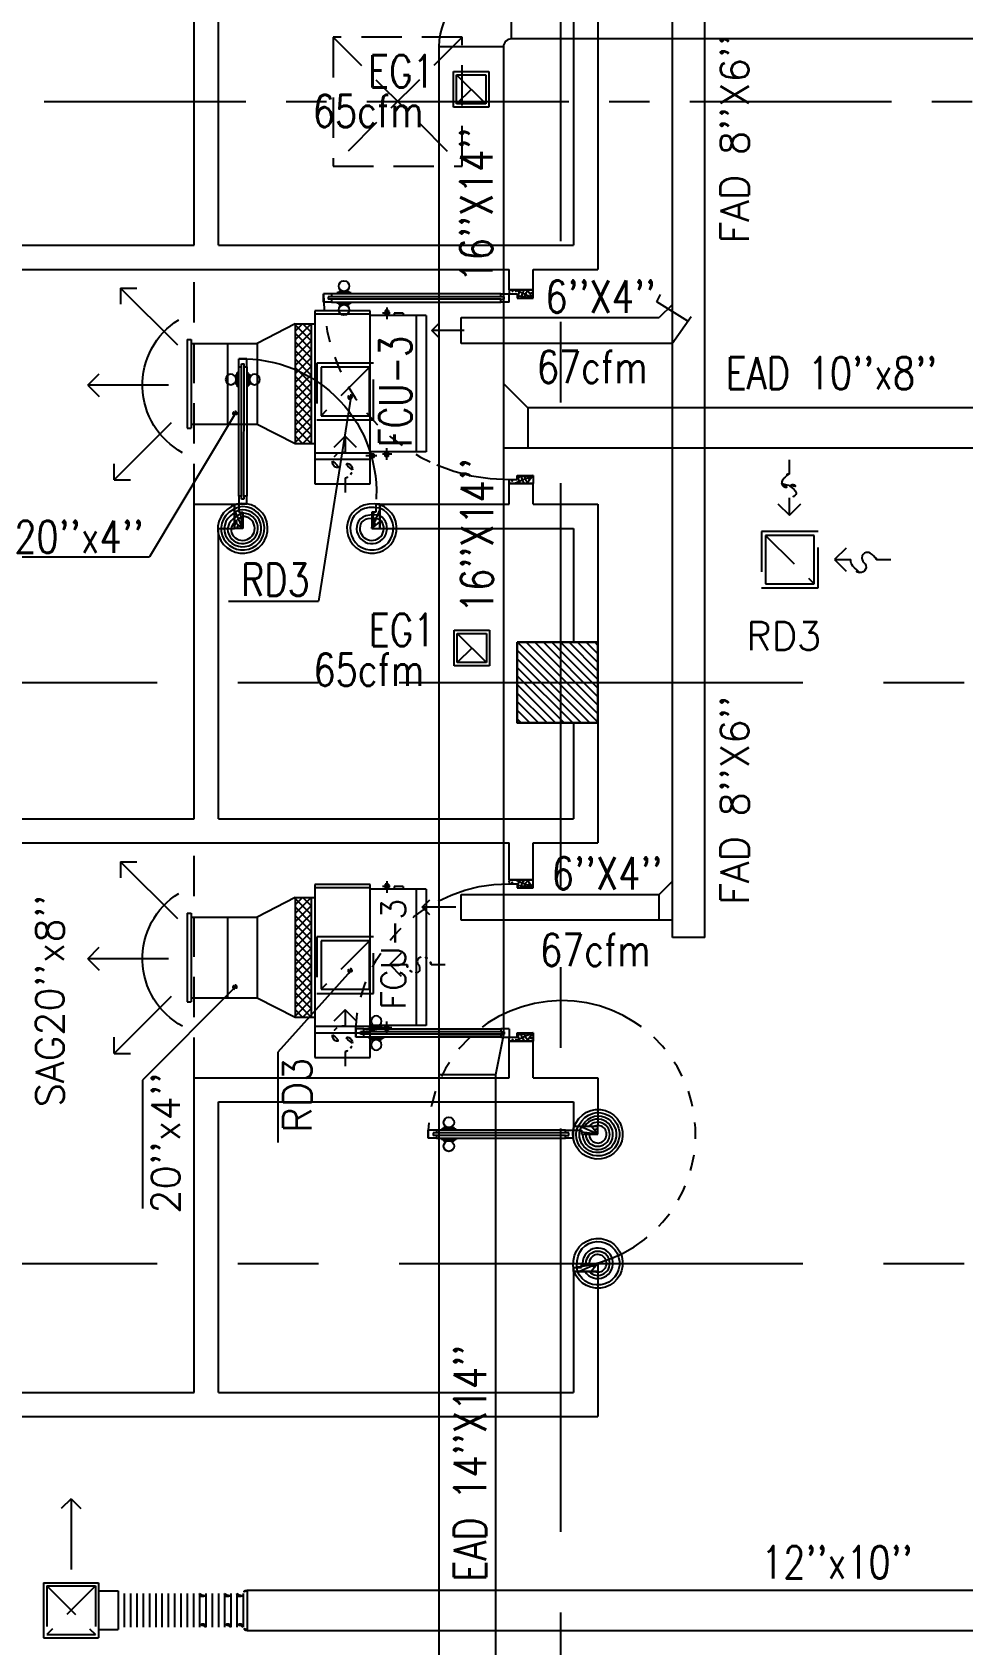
# Model space of a CAD drawing. Extents: x 417866200 to 417866302, y 43498034 to 43498122.
# Drawn here: x 417866214.31 to 417866220.08, y 43498048.87 to 43498058.87 of the extents above; entities that cross this region are included whole.
import ezdxf

# ---------------------------------------------------------------- set-up
doc = ezdxf.new("R2010")
doc.units = 0
doc.header["$MEASUREMENT"] = 0
for name, pattern in [('CENTER', [2, 1.25, -0.25, 0.25, -0.25]), ('CENTERX2', [4, 2.5, -0.5, 0.5, -0.5]), ('HIDDEN', [0.375, 0.25, -0.125])]:
    doc.linetypes.add(name, pattern=pattern)
doc.layers.get('0').update_dxf_attribs({"linetype": 'CONTINUOUS'})
for name, color, linetype in [('AXES', 11, 'CENTERX2'), ('AXES1', 11, 'CENTER'), ('COL', 7, 'CONTINUOUS'), ('DOOR', 9, 'CONTINUOUS'), ('DUCT', 6, 'CONTINUOUS'), ('EXDUCT', 10, 'CONTINUOUS'), ('FCU', 6, 'CONTINUOUS'), ('HAT', 11, 'CONTINUOUS'), ('M-AC-FLEX', 7, 'CONTINUOUS'), ('M-EGU.', 2, 'CONTINUOUS'), ('M-TEXT', 2, 'CONTINUOUS'), ('PSUPPLY', 3, 'HIDDEN'), ('SCD', 2, 'CONTINUOUS'), ('SHAFT', 9, 'CONTINUOUS'), ('WALL', 9, 'CONTINUOUS')]:
    doc.layers.add(name, color=color, linetype=linetype)
doc.styles.add('ROMANS', font='ROMANS.shx', dxfattribs={"width": 0.6})

# ---------------------------------------------------------------- blocks, each defined once
blk = doc.blocks.new('DOOR90')
at = {"layer": 'DOOR', "color": 7, "linetype": 'ByBlock'}
for p, q in [((-150, 0), (0, 0)), ((-150, 0), (-150, -25)), ((0, -50), (-113.7, 0)), ((0, -50), (-40.1, 0)), ((0, -50), (0, 0)), ((-1000, -25), (-1050, -25)), ((-1050, -75), (-1050, -25)), ((-1050, -25), (-1050, -75)), ((-1000, -75), (-1050, -75)), ((-1000, -42), (-1020, -42)), ((-1020, -42), (-1020, -58)), ((-1000, -58), (-1020, -58)), ((-1000, -25), (-1000, -42)), ((-1000, -58), (-1000, -75)), ((-877.6, -17.8), (-967.6, -17.8)), ((-967.6, -25), (-967.6, -17.8)), ((-967.6, -75), (-967.6, -82.2)), ((-877.6, -82.2), (-967.6, -82.2)), ((-955, -8.8), (-890.2, -8.8)), ((-955, -17.8), (-955, -8.8)), ((-955, -17.8), (-890.2, -17.8)), ((-955, -82.2), (-890.2, -82.2)), ((-955, -82.2), (-955, -91.2)), ((-955, -91.2), (-890.2, -91.2)), ((-890.2, -17.8), (-890.2, -8.8)), ((-890.2, -82.2), (-890.2, -91.2)), ((-877.6, -25), (-877.6, -17.8)), ((-877.6, -75), (-877.6, -82.2)), ((-200, -25), (-150, -25)), ((-200, -42), (-200, -25)), ((-180, -42), (-200, -42)), ((-200, -58), (-180, -58)), ((-200, -75), (-200, -58)), ((-150, -75), (-200, -75)), ((-180, -58), (-180, -42)), ((-150, -25), (-100, -25)), ((-150, -75), (-150, -25)), ((-100, -25), (-100, -50)), ((0, -50), (-100, -36.6)), ((-100, -50), (0, -50)), ((-150, -875), (-100, -875)), ((-150, -900), (-150, -875)), ((0, -850), (-113.7, -900)), ((-100, -875), (-100, -850)), ((0, -850), (-100, -863.4)), ((-100, -850), (0, -850)), ((0, -850), (-40.1, -900)), ((0, -850), (0, -900)), ((-150, -900), (0, -900)), ((0, -900), (-150, -900))]:
    blk.add_line(p, q, dxfattribs=at)
at = {"layer": 'DOOR', "linetype": 'ByBlock'}
for p, q in [((-200, -25), (-1000, -25)), ((-200, -42), (-1000, -42)), ((-200, -58), (-1000, -58)), ((-1000, -75), (-200, -75))]:
    blk.add_line(p, q, dxfattribs=at)
at = {"layer": 'DOOR', "color": 7, "linetype": 'ByBlock'}
for centre in [(-922.6, 23.5), (-922.6, -123.5)]:
    blk.add_circle(centre, 32.4, dxfattribs=at)
for centre, radius, start, end in [((0, -50), 154.4, 161.10529, 166.28577), ((0, -50), 94.4, 148.01819, 180), ((0, -50), 134.4, 158.15985, 169.28002), ((0, -50), 114.4, 154.08384, 167.37743), ((0, -50), 74.4, 137.77643, 180), ((0, -50), 54.4, 113.20738, 180), ((0, -50), 34.4, 90, 180), ((0, -50), 14.4, 90, 180), ((0, -850), 154.4, 193.71423, 198.89471), ((0, -850), 134.4, 190.71998, 201.84015), ((0, -850), 94.4, 180, 211.98181), ((0, -850), 74.4, 180, 222.22357), ((0, -850), 54.4, 180, 246.79262), ((0, -850), 34.4, 180, 270), ((0, -850), 14.4, 180, 270)]:
    blk.add_arc(centre, radius, start, end, dxfattribs=at)
at = {"layer": 'DOOR', "linetype": 'HIDDEN', "ltscale": 0.5}
blk.add_arc((-222.2, -50), 828.2, 178.27012, 275.00304, dxfattribs=at)
blk = doc.blocks.new('DOOR100')
at = {"layer": 'DOOR', "color": 7, "linetype": 'ByBlock'}
for p, q in [((-75, 1250), (-75, 1300)), ((-75, 1300), (-25, 1300)), ((-25, 1300), (-75, 1300)), ((-25, 1250), (-25, 1300)), ((-91.2, 1205), (-91.2, 1140.2)), ((-82.2, 1205), (-91.2, 1205)), ((-82.2, 1127.6), (-82.2, 1217.6)), ((-75, 1217.6), (-82.2, 1217.6)), ((-82.2, 1205), (-82.2, 1140.2)), ((-58, 1250), (-75, 1250)), ((-58, 1250), (-58, 1270)), ((-42, 1270), (-58, 1270)), ((-42, 1250), (-42, 1270)), ((-25, 1250), (-42, 1250)), ((-25, 1217.6), (-17.8, 1217.6)), ((-17.8, 1127.6), (-17.8, 1217.6)), ((-17.8, 1205), (-17.8, 1140.2)), ((-17.8, 1205), (-8.8, 1205)), ((-8.8, 1205), (-8.8, 1140.2)), ((-82.2, 1140.2), (-91.2, 1140.2)), ((-75, 1127.6), (-82.2, 1127.6)), ((-25, 1127.6), (-17.8, 1127.6)), ((-17.8, 1140.2), (-8.8, 1140.2)), ((-75, 200), (-58, 200)), ((-75, 150), (-75, 200)), ((-58, 200), (-58, 180)), ((-42, 200), (-25, 200)), ((-42, 180), (-42, 200)), ((-25, 200), (-25, 150)), ((-1200, 0), (-1200, 150)), ((-1200, 150), (-1175, 150)), ((-1200, 150), (-1200, 0)), ((-1150, 0), (-1200, 113.7)), ((-1175, 150), (-1175, 100)), ((-1175, 100), (-1150, 100)), ((-1150, 0), (-1163.4, 100)), ((-1150, 100), (-1150, 0)), ((-75, 150), (-25, 150)), ((-58, 180), (-42, 180)), ((-50, 0), (0, 113.7)), ((-50, 100), (-50, 0)), ((-50, 0), (-36.6, 100)), ((-25, 100), (-50, 100)), ((0, 150), (-25, 150)), ((-25, 150), (-25, 100)), ((0, 0), (0, 150)), ((0, 150), (0, 0)), ((-1150, 0), (-1200, 40.1)), ((-1150, 0), (-1200, 0)), ((-50, 0), (0, 40.1)), ((-50, 0), (0, 0))]:
    blk.add_line(p, q, dxfattribs=at)
at = {"layer": 'DOOR', "linetype": 'ByBlock'}
for p, q in [((-75, 1250), (-75, 200)), ((-58, 200), (-58, 1250)), ((-42, 200), (-42, 1250)), ((-25, 200), (-25, 1250))]:
    blk.add_line(p, q, dxfattribs=at)
at = {"layer": 'DOOR', "color": 7, "linetype": 'ByBlock'}
for centre in [(-123.5, 1172.6), (23.5, 1172.6)]:
    blk.add_circle(centre, 32.4, dxfattribs=at)
at = {"layer": 'DOOR', "linetype": 'HIDDEN', "ltscale": 0.5}
blk.add_arc((-25, 150), 1150, 90, 180, dxfattribs=at)
at = {"layer": 'DOOR', "color": 7, "linetype": 'ByBlock'}
for centre, radius, start, end in [((-1150, 0), 154.4, 103.71423, 108.89471), ((-1150, 0), 134.4, 100.71998, 111.84015), ((-50, 0), 134.4, 68.15985, 79.28002), ((-50, 0), 114.4, 64.08384, 77.37743), ((-50, 0), 154.4, 71.10529, 76.28577), ((-1150, 0), 94.4, 90, 121.98181), ((-1150, 0), 74.4, 90, 132.22357), ((-1150, 0), 54.4, 90, 156.79262), ((-1150, 0), 34.4, 90, 180), ((-1150, 0), 14.4, 90, 180), ((-50, 0), 94.4, 58.01819, 90), ((-50, 0), 74.4, 47.77643, 90), ((-50, 0), 54.4, 23.20738, 90), ((-50, 0), 34.4, 0, 90), ((-50, 0), 14.4, 0, 90)]:
    blk.add_arc(centre, radius, start, end, dxfattribs=at)
blk = doc.blocks.new('*X109')
at = {"color": 0}
for p, q in [((245928.2, 132649.7), (246428.2, 133149.7)), ((245928.6, 132703.1), (246375.2, 133149.7)), ((245928.6, 132756.1), (246322.2, 133149.7)), ((245928.6, 132809.1), (246269.1, 133149.7)), ((245928.6, 132862.2), (246216.1, 133149.7)), ((245928.6, 132915.2), (246163.1, 133149.7)), ((245928.6, 132968.2), (246110, 133149.7)), ((245928.6, 133021.3), (246057, 133149.7)), ((245928.6, 133074.3), (246004, 133149.7)), ((245928.6, 133127.3), (245950.9, 133149.7)), ((245981.3, 132649.7), (246428.6, 133097)), ((246034.3, 132649.7), (246428.6, 133044)), ((246087.3, 132649.7), (246428.6, 132991)), ((246140.4, 132649.7), (246428.6, 132937.9)), ((246193.4, 132649.7), (246428.6, 132884.9)), ((246246.4, 132649.7), (246428.6, 132831.9)), ((246299.5, 132649.7), (246428.6, 132778.8)), ((246352.5, 132649.7), (246428.6, 132725.8)), ((246405.5, 132649.7), (246428.6, 132672.8))]:
    blk.add_line(p, q, dxfattribs=at)
blk = doc.blocks.new('COL50')
at = {"layer": 'COL'}
blk.add_lwpolyline([(-250, 250), (-250, -250), (250, -250), (250, 250)], close=True, dxfattribs=at)
blk = doc.blocks.new('DOOR-10')
at = {"layer": 'DOOR', "color": 0, "linetype": 'ByBlock'}
for p, q in [((-25.7, 1100), (-75.7, 1100)), ((-75.7, 1100), (-25.7, 1100)), ((-75.7, 1050), (-75.7, 1100)), ((-25.7, 1050), (-25.7, 1100)), ((-82.9, 1005), (-91.9, 1005)), ((-91.9, 1005), (-91.9, 940.2)), ((-75.7, 1017.6), (-82.9, 1017.6)), ((-82.9, 927.6), (-82.9, 1017.6)), ((-82.9, 1005), (-82.9, 940.2)), ((-58.7, 1050), (-75.7, 1050)), ((-42.7, 1070), (-58.7, 1070)), ((-58.7, 1050), (-58.7, 1070)), ((-42.7, 1050), (-42.7, 1070)), ((-25.7, 1050), (-42.7, 1050)), ((-25.7, 1017.6), (-18.5, 1017.6)), ((-18.5, 927.6), (-18.5, 1017.6)), ((-18.5, 1005), (-9.5, 1005)), ((-18.5, 1005), (-18.5, 940.2)), ((-9.5, 1005), (-9.5, 940.2)), ((-82.9, 940.2), (-91.9, 940.2)), ((-75.7, 927.6), (-82.9, 927.6)), ((-25.7, 927.6), (-18.5, 927.6)), ((-18.5, 940.2), (-9.5, 940.2)), ((-75.7, 200), (-58.7, 200)), ((-75.7, 150), (-75.7, 200)), ((-58.7, 200), (-58.7, 180)), ((-42.7, 200), (-25.7, 200)), ((-42.7, 180), (-42.7, 200)), ((-25.7, 200), (-25.7, 150)), ((-1000.7, 0), (-1000.7, 150)), ((-1000.7, 150), (-975.7, 150)), ((-1000.7, 150), (-1000.7, 0)), ((-975.7, 150), (-975.7, 100)), ((-975.7, 100), (-950.7, 100)), ((-950.7, 100), (-950.7, 0)), ((-75.7, 150), (-25.7, 150)), ((-58.7, 180), (-42.7, 180)), ((-50.7, 100), (-50.7, 0)), ((-25.7, 100), (-50.7, 100)), ((-0.7, 150), (-25.7, 150)), ((-25.7, 150), (-25.7, 100)), ((-950.7, 0), (-1000.7, 0)), ((-50.7, 0), (-0.7, 0))]:
    blk.add_line(p, q, dxfattribs=at)
at = {"layer": 'DOOR', "linetype": 'ByBlock'}
for p, q in [((-75.7, 1050), (-75.7, 200)), ((-58.7, 200), (-58.7, 1050)), ((-42.7, 200), (-42.7, 1050)), ((-25.7, 200), (-25.7, 1050))]:
    blk.add_line(p, q, dxfattribs=at)
at = {"layer": 'DOOR', "color": 9, "linetype": 'ByBlock'}
for p, q in [((-950.7, 0), (-1000.7, 113.7)), ((-950.7, 0), (-964.1, 100)), ((-50.7, 0), (-0.7, 113.7)), ((-50.7, 0), (-37.3, 100)), ((-0.7, 0), (-0.7, 150)), ((-950.7, 0), (-1000.7, 40.1)), ((-50.7, 0), (-0.7, 40.1))]:
    blk.add_line(p, q, dxfattribs=at)
at = {"layer": 'DOOR', "color": 0, "linetype": 'ByBlock'}
for centre in [(-124.2, 972.6), (22.8, 972.6)]:
    blk.add_circle(centre, 32.4, dxfattribs=at)
at = {"layer": 'DOOR', "linetype": 'HIDDEN', "ltscale": 0.5}
blk.add_arc((-23.4, 149.1), 952.3, 93.14816, 179.94816, dxfattribs=at)
at = {"layer": 'DOOR', "color": 9, "linetype": 'ByBlock'}
for centre, radius, start, end in [((-950.7, 0), 154.4, 103.71423, 108.89471), ((-950.7, 0), 134.4, 100.71998, 111.84015), ((-50.7, 0), 134.4, 68.15985, 79.28002), ((-50.7, 0), 114.4, 64.08384, 77.37743), ((-50.7, 0), 154.4, 71.10529, 76.28577), ((-950.7, 0), 94.4, 90, 121.98181), ((-950.7, 0), 74.4, 90, 132.22357), ((-950.7, 0), 54.4, 90, 156.79262), ((-950.7, 0), 34.4, 90, 180), ((-950.7, 0), 14.4, 90, 180), ((-50.7, 0), 94.4, 58.01819, 90), ((-50.7, 0), 74.4, 47.77643, 90), ((-50.7, 0), 54.4, 23.20738, 90), ((-50.7, 0), 34.4, 0, 90), ((-50.7, 0), 14.4, 0, 90)]:
    blk.add_arc(centre, radius, start, end, dxfattribs=at)
blk = doc.blocks.new('*X71')
at = {"color": 0}
for p, q in [((16890.5, -2466.6), (16943.5, -2413.6)), ((16890.5, -2519.6), (16990.5, -2419.6)), ((16990.5, -2565.5), (16890.5, -2465.5)), ((16890.5, -2572.6), (16990.5, -2472.6)), ((16990.5, -2512.5), (16891.6, -2413.6)), ((16990.5, -2459.4), (16944.6, -2413.6)), ((16990.5, -2618.5), (16890.5, -2518.5)), ((16890.5, -2625.7), (16990.5, -2525.7)), ((16990.5, -2671.6), (16890.5, -2571.6)), ((16890.5, -2678.7), (16990.5, -2578.7)), ((16990.5, -2724.6), (16890.5, -2624.6)), ((16890.5, -2731.7), (16990.5, -2631.7)), ((16990.5, -2777.6), (16890.5, -2677.6)), ((16890.5, -2784.8), (16990.5, -2684.8)), ((16990.5, -2830.7), (16890.5, -2730.7)), ((16890.5, -2837.8), (16990.5, -2737.8)), ((16990.5, -2883.7), (16890.5, -2783.7)), ((16890.5, -2890.8), (16990.5, -2790.8)), ((16990.5, -2936.7), (16890.5, -2836.7)), ((16890.5, -2943.9), (16990.5, -2843.9)), ((16990.5, -2989.8), (16890.5, -2889.8)), ((16890.5, -2996.9), (16990.5, -2896.9)), ((16990.5, -3042.8), (16890.5, -2942.8)), ((16890.5, -3049.9), (16990.5, -2949.9)), ((16990.5, -3095.8), (16890.5, -2995.8)), ((16890.5, -3103), (16990.5, -3003)), ((16990.5, -3148.9), (16890.5, -3048.9)), ((16891.5, -3154.9), (16990.5, -3056)), ((16943.5, -3154.9), (16890.5, -3101.9)), ((16944.6, -3154.9), (16990.5, -3109))]:
    blk.add_line(p, q, dxfattribs=at)

msp = doc.modelspace()

# ---------------------------------------------------------------- linework, layer by layer
at = {"layer": 'AXES'}
for p, q in [((417866217.584, 43498033.5727), (417866217.584, 43498111.2854)), ((417866200.584, 43498054.837), (417866268.624, 43498054.837)), ((417866200.584, 43498051.237), (417866268.624, 43498051.237))]:
    msp.add_line(p, q, dxfattribs=at)
at = {"layer": 'AXES1'}
msp.add_line((417866210.384, 43498058.437), (417866267.7882, 43498058.437), dxfattribs=at)
at = {"layer": 'DUCT', "linetype": 'ByBlock'}
for p, q in [((417866218.2771, 43498053.2569), (417866218.2771, 43498059.4823)), ((417866218.4771, 43498053.2569), (417866218.4771, 43498059.4823)), ((417866218.1933, 43498053.3636), (417866218.1933, 43498053.5236)), ((417866218.4771, 43498053.2569), (417866218.2771, 43498053.2569)), ((417866215.6423, 43498049.212), (417866215.6423, 43498048.962)), ((417866215.6423, 43498049.212), (417866220.8382, 43498049.212)), ((417866215.6423, 43498048.962), (417866220.8382, 43498048.962))]:
    msp.add_line(p, q, dxfattribs=at)
at = {"layer": 'DUCT'}
for p, q in [((417866218.1805, 43498057.1966), (417866218.2035, 43498057.2418)), ((417866218.1805, 43498057.1966), (417866218.1805, 43498057.1966)), ((417866218.372, 43498057.0765), (417866218.1805, 43498057.1966)), ((417866218.275, 43498057.178), (417866218.195, 43498057.098)), ((417866216.9681, 43498057.098), (417866218.195, 43498057.098)), ((417866216.9681, 43498056.938), (417866216.9681, 43498057.098)), ((417866218.275, 43498056.938), (417866218.3926, 43498057.1059)), ((417866218.275, 43498056.938), (417866216.9681, 43498056.938)), ((417866216.9681, 43498053.5236), (417866218.195, 43498053.5236)), ((417866216.9681, 43498053.3636), (417866216.9681, 43498053.5236)), ((417866218.275, 43498053.6036), (417866218.195, 43498053.5236)), ((417866218.275, 43498053.3636), (417866216.9681, 43498053.3636))]:
    msp.add_line(p, q, dxfattribs=at)
at = {"layer": 'DUCT', "linetype": 'Continuous'}
for p, q in [((417866215.9384, 43498057.0599), (417866215.7027, 43498056.9373)), ((417866215.2952, 43498056.9373), (417866215.5202, 43498056.9373)), ((417866215.5202, 43498056.9373), (417866215.5202, 43498056.4373)), ((417866215.5202, 43498056.9373), (417866215.7027, 43498056.9373)), ((417866215.7027, 43498056.9373), (417866215.7027, 43498056.4373)), ((417866215.2952, 43498056.4373), (417866215.5202, 43498056.4373)), ((417866215.5202, 43498056.4373), (417866215.7027, 43498056.4373)), ((417866215.7027, 43498056.4373), (417866215.9384, 43498056.3186)), ((417866215.9384, 43498053.5049), (417866215.7027, 43498053.3823)), ((417866215.5202, 43498053.3823), (417866215.7027, 43498053.3823)), ((417866215.7027, 43498053.3823), (417866215.7027, 43498052.8823)), ((417866215.5202, 43498052.8823), (417866215.7027, 43498052.8823)), ((417866215.7027, 43498052.8823), (417866215.9384, 43498052.7636))]:
    msp.add_line(p, q, dxfattribs=at)
at = {"layer": 'EXDUCT', "linetype": 'ByBlock'}
for p, q in [((417866217.2795, 43498058.8256), (417866217.2795, 43498059.2756)), ((417866232.4669, 43498058.8256), (417866217.2795, 43498058.8256)), ((417866217.2295, 43498058.7756), (417866216.8295, 43498058.7756)), ((417866216.8295, 43498058.7756), (417866216.8295, 43498047.1571)), ((417866217.2295, 43498058.7756), (417866217.2295, 43498052.6521)), ((417866217.2295, 43498056.6889), (417866217.3795, 43498056.5391)), ((417866222.4253, 43498056.5391), (417866217.3795, 43498056.5391)), ((417866217.3795, 43498056.5391), (417866217.3795, 43498056.2891)), ((417866222.4253, 43498056.2891), (417866217.2295, 43498056.2891)), ((417866217.2295, 43498052.6521), (417866216.8295, 43498052.6521)), ((417866217.2295, 43498052.6521), (417866217.1795, 43498052.4043)), ((417866217.1795, 43498052.4043), (417866216.8295, 43498052.4043)), ((417866217.1795, 43498052.4043), (417866217.1795, 43498047.2571))]:
    msp.add_line(p, q, dxfattribs=at)
for centre, radius in [((417866217.2295, 43498058.7756), 0.4), ((417866217.2795, 43498058.7756), 0.05)]:
    msp.add_arc(centre, radius, 90, 180, dxfattribs=at)
at = {"layer": 'FCU', "color": 6}
for p, q in [((417866216.4035, 43498057.1401), (417866216.0606, 43498057.1401)), ((417866216.0606, 43498057.1401), (417866216.0606, 43498056.2202)), ((417866216.4035, 43498056.2202), (417866216.4035, 43498057.1401)), ((417866216.7496, 43498057.1115), (417866216.4035, 43498057.1115)), ((417866216.7496, 43498057.1115), (417866216.7496, 43498056.267)), ((417866216.0606, 43498056.2202), (417866216.4035, 43498056.2202)), ((417866216.7496, 43498056.267), (417866216.4035, 43498056.267)), ((417866216.4035, 43498053.5851), (417866216.0606, 43498053.5851)), ((417866216.0606, 43498053.5851), (417866216.0606, 43498052.6652)), ((417866216.4035, 43498052.6652), (417866216.4035, 43498053.5851)), ((417866216.7496, 43498053.5565), (417866216.4035, 43498053.5565)), ((417866216.7496, 43498053.5565), (417866216.7496, 43498052.712)), ((417866216.0606, 43498052.6652), (417866216.4035, 43498052.6652)), ((417866216.7496, 43498052.712), (417866216.4035, 43498052.712))]:
    msp.add_line(p, q, dxfattribs=at)
at = {"layer": 'FCU', "color": 3}
for p, q in [((417866216.4035, 43498057.1197), (417866216.0606, 43498057.1197)), ((417866216.5282, 43498057.1265), (417866216.4805, 43498057.1265)), ((417866216.5175, 43498057.1415), (417866216.4975, 43498057.1415)), ((417866216.4975, 43498057.1415), (417866216.4975, 43498057.1115)), ((417866216.5075, 43498057.1614), (417866216.5075, 43498057.0887)), ((417866216.5175, 43498057.1415), (417866216.5175, 43498057.1115)), ((417866216.553, 43498057.1265), (417866216.553, 43498057.1115)), ((417866216.608, 43498057.1265), (417866216.553, 43498057.1265)), ((417866216.608, 43498057.1265), (417866216.608, 43498057.1115)), ((417866216.6893, 43498057.1115), (417866216.6893, 43498056.267)), ((417866215.9384, 43498057.0599), (417866215.9384, 43498056.3186)), ((417866215.9384, 43498057.0599), (417866216.0606, 43498057.0599)), ((417866216.0384, 43498057.0599), (417866216.0384, 43498056.3186)), ((417866215.9384, 43498056.3186), (417866216.0606, 43498056.3186)), ((417866216.4035, 43498056.2588), (417866216.0606, 43498056.2588)), ((417866216.0606, 43498056.2202), (417866216.0606, 43498056.0678)), ((417866216.4446, 43498056.2416), (417866216.3763, 43498056.2416)), ((417866216.4285, 43498056.2516), (417866216.4035, 43498056.2516)), ((417866216.4285, 43498056.2316), (417866216.4035, 43498056.2316)), ((417866216.4035, 43498056.0678), (417866216.4035, 43498056.2202)), ((417866216.4285, 43498056.2316), (417866216.4285, 43498056.2516)), ((417866216.5373, 43498056.252), (417866216.4805, 43498056.252)), ((417866216.4975, 43498056.237), (417866216.4975, 43498056.267)), ((417866216.5175, 43498056.237), (417866216.4975, 43498056.237)), ((417866216.5075, 43498056.2171), (417866216.5075, 43498056.2898)), ((417866216.5175, 43498056.237), (417866216.5175, 43498056.267)), ((417866216.0606, 43498056.0678), (417866216.4035, 43498056.0678)), ((417866216.4035, 43498053.5647), (417866216.0606, 43498053.5647)), ((417866216.5282, 43498053.5715), (417866216.4805, 43498053.5715)), ((417866216.5175, 43498053.5865), (417866216.4975, 43498053.5865)), ((417866216.4975, 43498053.5865), (417866216.4975, 43498053.5565)), ((417866216.5075, 43498053.6064), (417866216.5075, 43498053.5337)), ((417866216.5175, 43498053.5865), (417866216.5175, 43498053.5565)), ((417866216.553, 43498053.5715), (417866216.553, 43498053.5565)), ((417866216.608, 43498053.5715), (417866216.553, 43498053.5715)), ((417866216.608, 43498053.5715), (417866216.608, 43498053.5565)), ((417866216.6893, 43498053.5565), (417866216.6893, 43498052.712)), ((417866215.9384, 43498053.5049), (417866215.9384, 43498052.7636)), ((417866215.9384, 43498053.5049), (417866216.0606, 43498053.5049)), ((417866216.0384, 43498053.5049), (417866216.0384, 43498052.7636)), ((417866215.9384, 43498052.7636), (417866216.0606, 43498052.7636)), ((417866216.5075, 43498052.6621), (417866216.5075, 43498052.7348)), ((417866216.4035, 43498052.7038), (417866216.0606, 43498052.7038)), ((417866216.0606, 43498052.6652), (417866216.0606, 43498052.5128)), ((417866216.4446, 43498052.6866), (417866216.3763, 43498052.6866)), ((417866216.4285, 43498052.6966), (417866216.4035, 43498052.6966)), ((417866216.4285, 43498052.6766), (417866216.4035, 43498052.6766)), ((417866216.4035, 43498052.5128), (417866216.4035, 43498052.6652)), ((417866216.4285, 43498052.6766), (417866216.4285, 43498052.6966)), ((417866216.5373, 43498052.697), (417866216.4805, 43498052.697)), ((417866216.4975, 43498052.682), (417866216.4975, 43498052.712)), ((417866216.5175, 43498052.682), (417866216.4975, 43498052.682)), ((417866216.5175, 43498052.682), (417866216.5175, 43498052.712)), ((417866216.0606, 43498052.5128), (417866216.4035, 43498052.5128))]:
    msp.add_line(p, q, dxfattribs=at)
at = {"layer": 'M-AC-FLEX', "color": 11}
for p, q in [((417866214.8797, 43498049.1907), (417866214.8797, 43498048.9832)), ((417866214.9187, 43498049.1907), (417866214.9187, 43498048.9832)), ((417866214.9577, 43498049.1907), (417866214.9577, 43498048.9832)), ((417866214.9967, 43498049.1907), (417866214.9967, 43498048.9832)), ((417866215.0357, 43498049.1907), (417866215.0357, 43498048.9832)), ((417866215.0747, 43498049.1907), (417866215.0747, 43498048.9832)), ((417866215.1137, 43498049.1907), (417866215.1137, 43498048.9832)), ((417866215.1137, 43498049.1907), (417866215.1137, 43498048.9832)), ((417866215.1527, 43498049.1907), (417866215.1527, 43498048.9832)), ((417866215.1917, 43498049.1907), (417866215.1917, 43498048.9832)), ((417866215.2307, 43498049.1907), (417866215.2307, 43498048.9832)), ((417866215.2697, 43498049.1907), (417866215.2697, 43498048.9832)), ((417866215.3087, 43498049.1907), (417866215.3087, 43498048.9832)), ((417866215.347, 43498049.1907), (417866215.347, 43498048.9832)), ((417866215.347, 43498049.1907), (417866215.347, 43498048.9832)), ((417866215.386, 43498049.1907), (417866215.386, 43498048.9832)), ((417866215.386, 43498049.1907), (417866215.386, 43498048.9832)), ((417866215.4243, 43498049.1907), (417866215.4243, 43498048.9832)), ((417866215.4243, 43498049.1907), (417866215.4243, 43498048.9832)), ((417866215.4633, 43498049.1907), (417866215.4633, 43498048.9832)), ((417866215.4633, 43498049.1907), (417866215.4633, 43498048.9832)), ((417866215.5017, 43498049.1907), (417866215.5017, 43498048.9832)), ((417866215.5017, 43498049.1907), (417866215.5017, 43498048.9832)), ((417866215.5407, 43498049.1907), (417866215.5407, 43498048.9832)), ((417866215.5407, 43498049.1907), (417866215.5407, 43498048.9832)), ((417866215.5783, 43498049.1907), (417866215.5783, 43498048.9832)), ((417866215.5783, 43498049.1907), (417866215.5783, 43498048.9832)), ((417866215.6173, 43498049.1907), (417866215.6173, 43498048.9832)), ((417866215.6173, 43498049.1907), (417866215.6173, 43498048.9832))]:
    msp.add_line(p, q, dxfattribs=at)
at = {"layer": 'M-AC-FLEX'}
for points in [[(417866214.9967, 43498049.1907, -1), (417866214.9577, 43498049.1907, 1), (417866214.9187, 43498049.1907, -1), (417866214.8797, 43498049.1907, 1.018005), (417866214.8413, 43498049.1907)], [(417866214.9577, 43498049.1907, 1), (417866214.9967, 43498049.1907, -1), (417866215.0357, 43498049.1907)], [(417866215.0357, 43498049.1907, 1), (417866214.9967, 43498049.1907)], [(417866215.0747, 43498049.1907, -1), (417866215.0357, 43498049.1907, 1), (417866214.9967, 43498049.1907)], [(417866214.9967, 43498049.1907, -1), (417866215.0357, 43498049.1907)], [(417866215.0357, 43498049.1907, 1), (417866215.0747, 43498049.1907, -1), (417866215.1137, 43498049.1907)], [(417866215.1137, 43498049.1907, 1), (417866215.0747, 43498049.1907)], [(417866215.1527, 43498049.1907, -1), (417866215.1137, 43498049.1907, 1), (417866215.0747, 43498049.1907)], [(417866215.0747, 43498049.1907, -1), (417866215.1137, 43498049.1907)], [(417866215.0747, 43498049.1907, -1), (417866215.1137, 43498049.1907)], [(417866215.1137, 43498049.1907, 1), (417866215.0747, 43498049.1907)], [(417866215.1137, 43498049.1907, 1), (417866215.1527, 43498049.1907, -1), (417866215.1917, 43498049.1907)], [(417866215.2307, 43498049.1907, -1), (417866215.1917, 43498049.1907, 1), (417866215.1527, 43498049.1907)], [(417866215.1527, 43498049.1907, -1), (417866215.1917, 43498049.1907)], [(417866215.1917, 43498049.1907, 1), (417866215.1527, 43498049.1907)], [(417866215.1917, 43498049.1907, 1), (417866215.2307, 43498049.1907, -1), (417866215.2697, 43498049.1907, 1), (417866215.3087, 43498049.1907, -1.018005), (417866215.347, 43498049.1907)], [(417866215.4633, 43498049.1907, -1), (417866215.4243, 43498049.1907, 1.018005), (417866215.386, 43498049.1907)], [(417866215.4243, 43498049.1907, 1), (417866215.4633, 43498049.1907, -1.018005), (417866215.5017, 43498049.1907)], [(417866215.54, 43498049.1907, -1.017916), (417866215.5783, 43498049.1907)], [(417866215.579, 43498049.1907, 1.017916), (417866215.5407, 43498049.1907)], [(417866215.6423, 43498049.2093, 0.513465), (417866215.6173, 43498049.1907)], [(417866214.9967, 43498048.9832, 1), (417866214.9577, 43498048.9832, -1), (417866214.9187, 43498048.9832, 1), (417866214.8797, 43498048.9832, -1.018005), (417866214.8413, 43498048.9832)], [(417866214.9577, 43498048.9832, -1), (417866214.9967, 43498048.9832, 1), (417866215.0357, 43498048.9832)], [(417866215.0747, 43498048.9832, 1), (417866215.0357, 43498048.9832, -1), (417866214.9967, 43498048.9832)], [(417866215.0357, 43498048.9832, -1.000001), (417866214.9967, 43498048.9832)], [(417866214.9967, 43498048.9832, 1.000001), (417866215.0357, 43498048.9832)], [(417866215.0357, 43498048.9832, -1), (417866215.0747, 43498048.9832, 1), (417866215.1137, 43498048.9832)], [(417866215.1527, 43498048.9832, 1), (417866215.1137, 43498048.9832, -1), (417866215.0747, 43498048.9832)], [(417866215.1137, 43498048.9832, -1.000001), (417866215.0747, 43498048.9832)], [(417866215.0747, 43498048.9832, 1.000001), (417866215.1137, 43498048.9832)], [(417866215.0747, 43498048.9832, 1.000001), (417866215.1137, 43498048.9832)], [(417866215.1137, 43498048.9832, -1.000001), (417866215.0747, 43498048.9832)], [(417866215.1137, 43498048.9832, -1), (417866215.1527, 43498048.9832, 1), (417866215.1917, 43498048.9832)], [(417866215.2307, 43498048.9832, 1), (417866215.1917, 43498048.9832, -1), (417866215.1527, 43498048.9832)], [(417866215.1527, 43498048.9832, 1.000001), (417866215.1917, 43498048.9832)], [(417866215.1917, 43498048.9832, -1.000001), (417866215.1527, 43498048.9832)], [(417866215.1917, 43498048.9832, -1), (417866215.2307, 43498048.9832, 1), (417866215.2697, 43498048.9832, -1), (417866215.3087, 43498048.9832, 1.018005), (417866215.347, 43498048.9832)], [(417866215.4633, 43498048.9832, 1), (417866215.4243, 43498048.9832, -1.018005), (417866215.386, 43498048.9832)], [(417866215.4243, 43498048.9832, -1), (417866215.4633, 43498048.9832, 1.018005), (417866215.5017, 43498048.9832)], [(417866215.54, 43498048.9825, 1.000002), (417866215.5783, 43498048.9832)], [(417866215.579, 43498048.9825, -1.000002), (417866215.5407, 43498048.9832)], [(417866215.6423, 43498048.9646, -0.513465), (417866215.6173, 43498048.9832)]]:
    msp.add_lwpolyline(points, format="xyb", dxfattribs=at)
for centre, start, end in [((417866215.3665, 43498049.1907), 180, 331.56864), ((417866215.3665, 43498049.1907), 208.43136, 0), ((417866215.5212, 43498049.1907), 180, 331.56864), ((417866215.5212, 43498049.1907), 208.43136, 0), ((417866215.5978, 43498049.1907), 180, 331.56864), ((417866215.5978, 43498049.1907), 208.43136, 0), ((417866215.3665, 43498048.9832), 28.43137, 180.01777), ((417866215.3665, 43498048.9832), 28.43137, 180.01777), ((417866215.3665, 43498048.9832), 359.98223, 151.56863), ((417866215.3665, 43498048.9832), 359.98223, 151.56863), ((417866215.5212, 43498048.9832), 28.43137, 180.01777), ((417866215.5212, 43498048.9832), 28.43137, 180.01777), ((417866215.5212, 43498048.9832), 359.98223, 151.56863), ((417866215.5212, 43498048.9832), 359.98223, 151.56863), ((417866215.5978, 43498048.9832), 28.43137, 180.01777), ((417866215.5978, 43498048.9832), 28.43137, 180.01777), ((417866215.5978, 43498048.9832), 359.98223, 151.56863), ((417866215.5978, 43498048.9832), 359.98223, 151.56863)]:
    msp.add_arc(centre, 0.0195, start, end, dxfattribs=at)
at = {"layer": 'M-EGU.', "linetype": 'HIDDEN'}
for p, q in [((417866215.3139, 43498055.942), (417866215.3139, 43498057.397)), ((417866215.3139, 43498055.942), (417866215.3139, 43498057.3545)), ((417866216.4242, 43498056.8152), (417866216.0742, 43498056.8152)), ((417866216.0742, 43498056.8152), (417866216.0742, 43498056.4652)), ((417866216.4242, 43498056.4652), (417866216.4242, 43498056.8152)), ((417866216.3992, 43498056.7902), (417866216.0992, 43498056.4902)), ((417866216.0742, 43498056.4652), (417866216.4242, 43498056.4652)), ((417866218.8289, 43498055.7733), (417866218.8289, 43498055.4233)), ((417866219.1789, 43498055.7733), (417866218.8289, 43498055.7733)), ((417866218.8539, 43498055.7483), (417866219.1539, 43498055.4483)), ((417866219.1789, 43498055.4233), (417866219.1789, 43498055.7733)), ((417866218.8289, 43498055.4233), (417866219.1789, 43498055.4233)), ((417866215.3139, 43498052.387), (417866215.3139, 43498053.842)), ((417866215.3139, 43498052.387), (417866215.3139, 43498053.842)), ((417866215.3139, 43498052.387), (417866215.3139, 43498053.7995)), ((417866216.4242, 43498053.2602), (417866216.0742, 43498053.2602)), ((417866216.0742, 43498053.2602), (417866216.0742, 43498052.9102)), ((417866216.3992, 43498053.2352), (417866216.0992, 43498052.9352)), ((417866216.4242, 43498052.9102), (417866216.4242, 43498053.2602)), ((417866216.0742, 43498052.9102), (417866216.4242, 43498052.9102)), ((417866214.4005, 43498049.2374), (417866214.7013, 43498048.9366)), ((417866214.7013, 43498049.2374), (417866214.4005, 43498048.9366)), ((417866214.4005, 43498049.2374), (417866214.7013, 43498049.2374)), ((417866214.4005, 43498049.2374), (417866214.4005, 43498048.9366)), ((417866214.7013, 43498049.2374), (417866214.7013, 43498048.9366)), ((417866214.4005, 43498048.9366), (417866214.7013, 43498048.9366))]:
    msp.add_line(p, q, dxfattribs=at)
at = {"layer": 'M-EGU.', "color": 2}
for p, q in [((417866214.8575, 43498057.2803), (417866214.9575, 43498057.2803)), ((417866214.8575, 43498057.2803), (417866214.8575, 43498057.1803)), ((417866215.2111, 43498056.9267), (417866214.8575, 43498057.2803)), ((417866214.6541, 43498056.6798), (417866214.7248, 43498056.7505)), ((417866214.6541, 43498056.6798), (417866214.7248, 43498056.6091)), ((417866215.1541, 43498056.6798), (417866214.6541, 43498056.6798)), ((417866215.1714, 43498056.4464), (417866214.8179, 43498056.0928)), ((417866214.8179, 43498056.0928), (417866214.8179, 43498056.1928)), ((417866214.8179, 43498056.0928), (417866214.9179, 43498056.0928)), ((417866215.2111, 43498053.3717), (417866214.8575, 43498053.7253)), ((417866215.5202, 43498053.3823), (417866215.5202, 43498052.8823)), ((417866215.1541, 43498053.1248), (417866214.6541, 43498053.1248)), ((417866215.1714, 43498052.8914), (417866214.8179, 43498052.5378))]:
    msp.add_line(p, q, dxfattribs=at)
at = {"layer": 'M-EGU.'}
for p, q in [((417866216.7862, 43498057.0179), (417866216.8334, 43498057.0651)), ((417866216.8334, 43498056.9708), (417866216.7862, 43498057.0179)), ((417866216.9862, 43498057.0179), (417866216.7862, 43498057.0179)), ((417866216.3992, 43498056.7902), (417866216.0992, 43498056.7902)), ((417866216.0992, 43498056.7902), (417866216.0992, 43498056.4902)), ((417866216.3992, 43498056.4902), (417866216.3992, 43498056.7902)), ((417866216.0992, 43498056.4902), (417866216.3992, 43498056.4902)), ((417866216.2489, 43498056.3628), (417866216.1782, 43498056.2921)), ((417866216.3196, 43498056.2921), (417866216.2489, 43498056.3628)), ((417866216.2489, 43498056.3628), (417866216.2489, 43498056.2617)), ((417866219.0007, 43498056.1313), (417866219.0007, 43498056.2173)), ((417866216.2489, 43498056.1025), (417866216.2489, 43498056.0138)), ((417866218.93, 43498055.9449), (417866219.0007, 43498055.8742)), ((417866219.0007, 43498055.8742), (417866219.0007, 43498055.981)), ((417866219.0007, 43498055.8742), (417866219.0715, 43498055.9449)), ((417866218.8539, 43498055.7483), (417866218.8539, 43498055.4483)), ((417866219.1539, 43498055.7483), (417866218.8539, 43498055.7483)), ((417866219.1539, 43498055.4483), (417866219.1539, 43498055.7483)), ((417866219.352, 43498055.6687), (417866219.2813, 43498055.598)), ((417866219.2813, 43498055.598), (417866219.352, 43498055.5272)), ((417866219.2813, 43498055.598), (417866219.3824, 43498055.598)), ((417866219.5416, 43498055.598), (417866219.6302, 43498055.598)), ((417866218.8539, 43498055.4483), (417866219.1539, 43498055.4483)), ((417866216.7259, 43498053.4435), (417866216.7731, 43498053.4907)), ((417866216.9334, 43498053.4435), (417866216.7259, 43498053.4435)), ((417866216.7731, 43498053.3964), (417866216.7259, 43498053.4435)), ((417866216.3992, 43498053.2352), (417866216.0992, 43498053.2352)), ((417866216.0992, 43498053.2352), (417866216.0992, 43498052.9352)), ((417866216.3992, 43498052.9352), (417866216.3992, 43498053.2352)), ((417866216.5959, 43498053.1591), (417866216.5251, 43498053.0883)), ((417866216.5251, 43498053.0883), (417866216.5959, 43498053.0176)), ((417866216.5251, 43498053.0883), (417866216.632, 43498053.0883)), ((417866216.7823, 43498053.0883), (417866216.8683, 43498053.0883)), ((417866216.0992, 43498052.9352), (417866216.3992, 43498052.9352)), ((417866216.2489, 43498052.8078), (417866216.1782, 43498052.7371)), ((417866216.3196, 43498052.7371), (417866216.2489, 43498052.8078)), ((417866216.2489, 43498052.8078), (417866216.2489, 43498052.7067)), ((417866216.2489, 43498052.5475), (417866216.2489, 43498052.4588)), ((417866214.5509, 43498049.7782), (417866214.4898, 43498049.7171)), ((417866214.5509, 43498049.7782), (417866214.5509, 43498049.3394)), ((417866214.5509, 43498049.7782), (417866214.612, 43498049.7171)), ((417866214.3805, 43498049.2574), (417866214.7213, 43498049.2574)), ((417866214.3805, 43498049.2574), (417866214.3805, 43498048.9166)), ((417866214.7213, 43498049.2574), (417866214.7213, 43498048.9166)), ((417866214.7213, 43498049.207), (417866214.8413, 43498049.207)), ((417866214.8413, 43498049.207), (417866214.8413, 43498048.967)), ((417866214.7213, 43498048.967), (417866214.8413, 43498048.967)), ((417866214.3805, 43498048.9166), (417866214.7213, 43498048.9166))]:
    msp.add_line(p, q, dxfattribs=at)
at = {"layer": 'M-EGU.', "color": 7}
for p, q in [((417866215.2702, 43498056.9623), (417866215.2952, 43498056.9623)), ((417866215.2702, 43498056.9623), (417866215.2702, 43498056.4123)), ((417866215.2952, 43498056.9623), (417866215.2952, 43498056.4123)), ((417866215.2702, 43498056.4123), (417866215.2952, 43498056.4123)), ((417866215.2702, 43498053.4073), (417866215.2952, 43498053.4073)), ((417866215.2702, 43498053.4073), (417866215.2702, 43498052.8573)), ((417866215.2952, 43498053.4073), (417866215.2952, 43498052.8573)), ((417866215.2702, 43498052.8573), (417866215.2952, 43498052.8573))]:
    msp.add_line(p, q, dxfattribs=at)
at = {"layer": 'M-EGU.', "color": 4}
for p, q in [((417866214.8575, 43498053.7253), (417866214.9575, 43498053.7253)), ((417866214.8575, 43498053.7253), (417866214.8575, 43498053.6253)), ((417866215.2952, 43498053.3823), (417866215.5202, 43498053.3823)), ((417866214.6541, 43498053.1248), (417866214.7248, 43498053.1955)), ((417866214.6541, 43498053.1248), (417866214.7248, 43498053.0541)), ((417866215.2952, 43498052.8823), (417866215.5202, 43498052.8823)), ((417866214.8179, 43498052.5378), (417866214.8179, 43498052.6378)), ((417866214.8179, 43498052.5378), (417866214.9179, 43498052.5378))]:
    msp.add_line(p, q, dxfattribs=at)
at = {"layer": 'M-EGU.'}
for points in [[(417866219.0007, 43498056.1313, 0.187862), (417866218.9639, 43498056.1086, 0.202645), (417866218.954, 43498056.0695, 0.616915), (417866219.0041, 43498056.0533, -0.668708), (417866219.0513, 43498056.0341, -0.194285), (417866219.0371, 43498055.9982, -0.186051), (417866219.0007, 43498055.981)], [(417866219.5416, 43498055.598, 0.1324), (417866219.5193, 43498055.6301, 0.15664), (417866219.4885, 43498055.6428, 0.736612), (417866219.4633, 43498055.5799, -0.774232), (417866219.4354, 43498055.5191, -0.203349), (417866219.3933, 43498055.5465, -0.193808), (417866219.3824, 43498055.598)]]:
    msp.add_lwpolyline(points, format="xyb", dxfattribs=at)
for centre, radius, start, end in [((417866216.2334, 43498056.1973), 0.0644, 123.93206, 169.9093), ((417866216.2368, 43498056.1924), 0.0704, 80.05844, 123.93208), ((417866216.204, 43498056.2026), 0.0345, 169.90931, 320.90205), ((417866216.2584, 43498056.1584), 0.0355, 355.39885, 140.90206), ((417866216.2237, 43498056.1733), 0.0752, 289.62044, 319.78886), ((417866216.2395, 43498056.1599), 0.0545, 319.78879, 355.39877), ((417866216.7249, 43498053.106), 0.0295, 98.75194, 225.43609), ((417866216.7283, 43498053.0838), 0.0519, 52.92966, 98.75188), ((417866216.7236, 43498053.0776), 0.0597, 10.37098, 52.92967), ((417866216.6877, 43498053.0924), 0.0559, 184.21537, 226.37318), ((417866216.6847, 43498053.0893), 0.0515, 226.37329, 270.35226), ((417866216.6849, 43498053.0653), 0.0276, 270.35232, 45.43615), ((417866216.204, 43498052.6476), 0.0345, 169.9093, 320.90206), ((417866216.2334, 43498052.6423), 0.0644, 123.93206, 169.9093), ((417866216.2368, 43498052.6374), 0.0704, 80.05844, 123.93209), ((417866216.2584, 43498052.6034), 0.0355, 355.39885, 140.90206), ((417866216.2237, 43498052.6183), 0.0752, 289.62044, 319.78886), ((417866216.2395, 43498052.6049), 0.0545, 319.7888, 355.39877)]:
    msp.add_arc(centre, radius, start, end, dxfattribs=at)
at = {"layer": 'M-EGU.', "color": 2, "extrusion": (0, 0, -1)}
for centre in [(417866215.4697, 43498056.6798), (417866215.4697, 43498053.1248)]:
    msp.add_ellipse(centre, major_axis=(0.3372, 0.3372), ratio=1, start_param=2.854132, end_param=4.941637, dxfattribs=at)
at = {"layer": 'PSUPPLY', "color": 4, "linetype": 'Continuous'}
for p, q in [((417866216.2835, 43498056.6057), (417866216.0841, 43498055.3409)), ((417866215.5703, 43498056.5063), (417866215.0367, 43498055.6158)), ((417866214.2414, 43498055.6158), (417866215.0367, 43498055.6158)), ((417866215.5258, 43498055.3409), (417866216.0841, 43498055.3409)), ((417866216.2835, 43498053.0507), (417866215.8321, 43498052.5447)), ((417866215.5703, 43498052.9513), (417866214.9926, 43498052.373)), ((417866215.8321, 43498052.5447), (417866215.8321, 43498051.9864)), ((417866214.9926, 43498052.373), (417866214.9926, 43498051.5777))]:
    msp.add_line(p, q, dxfattribs=at)
at = {"layer": 'PSUPPLY', "color": 4, "linetype": 'Continuous', "extrusion": (0, 0, -1)}
for centre, ratio, start_param, end_param in [((417866216.2792, 43498056.6057), 0.999996, 2.356193, 5.497785), ((417866216.2792, 43498056.6057), 1, -0.785398, 2.356194), ((417866215.5651, 43498056.5043), 1, 2.356194, 5.497787), ((417866215.5651, 43498056.5043), 1, -0.785398, 2.356194), ((417866216.2792, 43498053.0507), 0.999996, 2.356193, 5.497785), ((417866216.2792, 43498053.0507), 1, -0.785398, 2.356194), ((417866215.5651, 43498052.9493), 1, 2.356194, 5.497787), ((417866215.5651, 43498052.9493), 1, -0.785398, 2.356194)]:
    msp.add_ellipse(centre, major_axis=(0.00884, 0.00884), ratio=ratio, start_param=start_param, end_param=end_param, dxfattribs=at)
at = {"layer": 'SCD', "linetype": 'HIDDEN'}
for p, q in [((417866216.9195, 43498058.6225), (417866217.1395, 43498058.6225)), ((417866216.9195, 43498058.4025), (417866216.9195, 43498058.6225)), ((417866217.1395, 43498058.6225), (417866217.1395, 43498058.4025)), ((417866217.1195, 43498058.4225), (417866216.9395, 43498058.6025)), ((417866217.1395, 43498058.4025), (417866216.9195, 43498058.4025)), ((417866216.9236, 43498054.9401), (417866216.9236, 43498055.1601)), ((417866216.9236, 43498055.1601), (417866217.1436, 43498055.1601)), ((417866217.1236, 43498054.9601), (417866216.9436, 43498055.1401)), ((417866217.1436, 43498055.1601), (417866217.1436, 43498054.9401)), ((417866217.1436, 43498054.9401), (417866216.9236, 43498054.9401))]:
    msp.add_line(p, q, dxfattribs=at)
at = {"layer": 'SCD'}
for p, q in [((417866216.9395, 43498058.6025), (417866217.1195, 43498058.6025)), ((417866216.9395, 43498058.4225), (417866216.9395, 43498058.6025)), ((417866217.1195, 43498058.6025), (417866217.1195, 43498058.4225)), ((417866217.1195, 43498058.4225), (417866216.9395, 43498058.4225)), ((417866216.9436, 43498054.9601), (417866216.9436, 43498055.1401)), ((417866216.9436, 43498055.1401), (417866217.1236, 43498055.1401)), ((417866217.1236, 43498055.1401), (417866217.1236, 43498054.9601)), ((417866217.1236, 43498054.9601), (417866216.9436, 43498054.9601))]:
    msp.add_line(p, q, dxfattribs=at)
at = {"layer": 'SCD', "linetype": 'ByBlock'}
for p, q in [((417866217.0295, 43498058.5125), (417866216.9395, 43498058.4225)), ((417866217.0336, 43498055.0501), (417866216.9436, 43498054.9601))]:
    msp.add_line(p, q, dxfattribs=at)
at = {"layer": 'SHAFT', "color": 11, "linetype": 'HIDDEN'}
for p, q in [((417866216.974, 43498058.837), (417866216.174, 43498058.037)), ((417866216.174, 43498058.837), (417866216.974, 43498058.037)), ((417866216.974, 43498058.837), (417866216.174, 43498058.837)), ((417866216.174, 43498058.837), (417866216.174, 43498058.037)), ((417866216.974, 43498058.037), (417866216.974, 43498058.837)), ((417866216.174, 43498058.037), (417866216.974, 43498058.037))]:
    msp.add_line(p, q, dxfattribs=at)
at = {"layer": 'WALL', "linetype": 'ByBlock'}
for p, q in [((417866215.314, 43498057.547), (417866215.314, 43498059.497)), ((417866215.464, 43498057.547), (417866215.464, 43498059.347)), ((417866217.264, 43498057.2695), (417866217.264, 43498057.397)), ((417866217.414, 43498057.2695), (417866217.414, 43498057.397)), ((417866217.264, 43498057.2695), (417866217.414, 43498057.2695)), ((417866217.264, 43498055.942), (417866217.264, 43498056.0695)), ((417866217.264, 43498056.0695), (417866217.414, 43498056.0695)), ((417866217.414, 43498055.942), (417866217.414, 43498056.0695)), ((417866215.314, 43498053.992), (417866215.314, 43498055.942)), ((417866215.564, 43498055.792), (417866215.564, 43498055.942)), ((417866216.4639, 43498055.792), (417866216.4639, 43498055.942)), ((417866215.464, 43498053.992), (417866215.464, 43498055.792)), ((417866217.264, 43498053.6145), (417866217.264, 43498053.842)), ((417866217.414, 43498053.6145), (417866217.414, 43498053.842)), ((417866217.264, 43498053.6145), (417866217.414, 43498053.6145)), ((417866217.264, 43498052.387), (417866217.264, 43498052.6145)), ((417866217.264, 43498052.6145), (417866217.414, 43498052.6145)), ((417866217.414, 43498052.387), (417866217.414, 43498052.6145)), ((417866215.314, 43498050.437), (417866215.314, 43498052.387)), ((417866215.464, 43498050.437), (417866215.464, 43498052.237))]:
    msp.add_line(p, q, dxfattribs=at)
at = {"layer": 'WALL'}
for p, q in [((417866217.814, 43498059.497), (417866217.814, 43498057.397)), ((417866217.664, 43498059.347), (417866217.664, 43498057.547)), ((417866210.614, 43498057.547), (417866215.314, 43498057.547)), ((417866215.464, 43498057.547), (417866217.664, 43498057.547)), ((417866210.614, 43498057.397), (417866217.264, 43498057.397)), ((417866217.414, 43498057.397), (417866217.814, 43498057.397)), ((417866215.314, 43498055.942), (417866215.564, 43498055.942)), ((417866216.4639, 43498055.942), (417866217.264, 43498055.942)), ((417866217.414, 43498055.942), (417866217.814, 43498055.942)), ((417866217.814, 43498055.942), (417866217.814, 43498053.842)), ((417866215.464, 43498055.792), (417866215.564, 43498055.792)), ((417866216.4639, 43498055.792), (417866217.664, 43498055.792)), ((417866217.664, 43498055.792), (417866217.664, 43498055.087)), ((417866217.664, 43498054.587), (417866217.664, 43498053.992)), ((417866210.614, 43498053.992), (417866215.314, 43498053.992)), ((417866215.464, 43498053.992), (417866217.664, 43498053.992)), ((417866211.714, 43498053.842), (417866217.264, 43498053.842)), ((417866217.414, 43498053.842), (417866217.814, 43498053.842)), ((417866215.314, 43498052.387), (417866217.264, 43498052.387)), ((417866217.414, 43498052.387), (417866217.814, 43498052.387)), ((417866217.814, 43498052.387), (417866217.814, 43498052.087)), ((417866215.464, 43498052.237), (417866217.664, 43498052.237)), ((417866217.664, 43498052.237), (417866217.664, 43498052.087)), ((417866217.664, 43498052.087), (417866217.814, 43498052.087)), ((417866217.664, 43498051.187), (417866217.814, 43498051.187)), ((417866217.664, 43498051.187), (417866217.664, 43498050.437)), ((417866217.814, 43498051.187), (417866217.814, 43498050.287)), ((417866210.614, 43498050.437), (417866215.314, 43498050.437)), ((417866215.464, 43498050.437), (417866217.664, 43498050.437)), ((417866210.614, 43498050.287), (417866217.814, 43498050.287))]:
    msp.add_line(p, q, dxfattribs=at)
at = {"layer": 'WALL', "linetype": 'ByBlock', "ltscale": 0.3}
msp.add_lwpolyline([(417866217.314, 43498055.087), (417866217.814, 43498055.087), (417866217.814, 43498054.587), (417866217.314, 43498054.587)], close=True, dxfattribs=at)

# ---------------------------------------------------------------- block references
at = {"layer": 'COL', "xscale": 0.0009999871253967285, "yscale": 0.001000002026557922, "zscale": 0.001}
msp.add_blockref('COL50', (417866217.564, 43498054.837), dxfattribs=at)
at = {"layer": 'DOOR', "color": 0, "linetype": 'ByBlock', "yscale": 0.001000002026557922, "zscale": 0.001}
for name, p, xscale, rotation in [('DOOR100', (417866217.414, 43498057.2695), 0.001000002026557922, 90), ('DOOR90', (417866215.5639, 43498055.792), -0.001000002054979574, 89.98633964960236)]:
    msp.add_blockref(name, p, dxfattribs=dict(at, xscale=xscale, rotation=rotation))
at = {"layer": 'DOOR', "color": 0, "linetype": 'ByBlock', "ltscale": 0.3, "xscale": -0.001000002026557922, "yscale": 0.001000002026557922, "zscale": 0.001, "rotation": 90}
msp.add_blockref('DOOR-10', (417866217.414, 43498052.6138), dxfattribs=at)
at = {"layer": 'DOOR', "color": 0, "linetype": 'ByBlock', "xscale": 0.0009999871253967285, "yscale": 0.001000002026557922, "zscale": 0.001}
msp.add_blockref('DOOR90', (417866217.814, 43498052.087), dxfattribs=at)
at = {"layer": 'FCU', "color": 11, "extrusion": (0, 0, -1), "xscale": -0.0009999871253967285, "yscale": 0.001000002026557922, "zscale": -0.001, "rotation": 180}
for p in [(-417866232.9289, 43498053.905), (-417866232.9289, 43498050.35)]:
    msp.add_blockref('*X71', p, dxfattribs=at)
at = {"layer": 'HAT', "xscale": -0.0009999871253967285, "yscale": 0.001000002026557922, "zscale": 0.001}
msp.add_blockref('*X109', (417866463.7425, 43497921.9372), dxfattribs=at)

# ---------------------------------------------------------------- texts
at = {"layer": 'M-TEXT', "style": 'ROMANS'}
for p in [(417866218.7491, 43498057.5575), (417866218.7491, 43498053.4591)]:
    msp.add_text("FAD 8''X6''", height=0.175, rotation=90, dxfattribs=at).set_placement(p)
at = {"layer": 'M-TEXT', "style": 'ROMANS', "width": 0.8}
for s, p in [('EG1', (417866216.3912, 43498058.5249)), ('65cfm', (417866216.0484, 43498058.2781)), ("6''X4''", (417866217.4893, 43498057.1282)), ('67cfm', (417866217.4365, 43498056.6926)), ("EAD 10''x8''", (417866218.6072, 43498056.6535)), ("20''x4''", (417866214.1992, 43498055.6395)), ('RD3', (417866215.6037, 43498055.3737)), ('EG1', (417866216.3953, 43498055.0626)), ('65cfm', (417866216.0525, 43498054.8157)), ("6''X4''", (417866217.529, 43498053.5538)), ('67cfm', (417866217.4561, 43498053.0794)), ("12''x10''", (417866218.8261, 43498049.2844))]:
    msp.add_text(s, height=0.2, dxfattribs=at).set_placement(p)
at = {"layer": 'M-TEXT', "style": 'ROMANS'}
for s, height, width, p in [("16''X14''", 0.2, 0.8, (417866217.1611, 43498057.3166)), ('FCU-3', 0.2, 0.75, (417866216.6602, 43498056.2958)), ("16''X14''", 0.2, 0.8, (417866217.1664, 43498055.2666)), ("SAG20''x8''", 0.175, 1, (417866214.5062, 43498052.2047)), ('FCU-3', 0.15, 1, (417866216.6225, 43498052.8085)), ('RD3', 0.175, 1, (417866216.0398, 43498052.0478)), ("20''x4''", 0.175, 1, (417866215.2246, 43498051.5445)), ("EAD 14''X14''", 0.2, 0.8, (417866217.1229, 43498049.2649))]:
    msp.add_text(s, height=height, rotation=90, dxfattribs=dict(at, width=width)).set_placement(p)
msp.add_text('RD3', height=0.175, dxfattribs=at).set_placement((417866218.7334, 43498055.0373))

doc.saveas('drawing.dxf')
